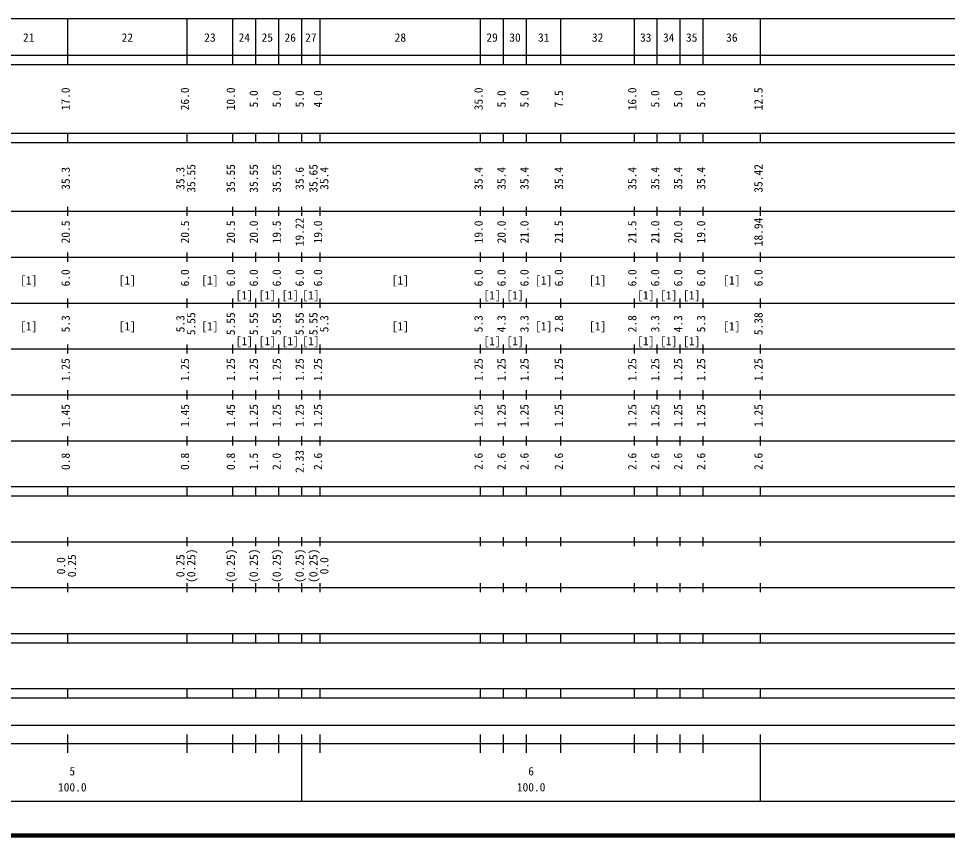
# Model space of a CAD drawing. Units: millimetres on the paper, enlarged 1000 times. Extents: x 40000 to 680000, y 20000 to 380000.
# Drawn here: x 306292 to 508736, y 20000 to 198000 of the extents above; entities that cross this region are included whole.
import ezdxf
from ezdxf.enums import TextEntityAlignment as Align

# ---------------------------------------------------------------- set-up
doc = ezdxf.new("R2010")
doc.units = ezdxf.units.MM
doc.header["$LTSCALE"] = 1000
doc.layers.add('M-TTL', color=2, linetype='Continuous', lineweight=140)
doc.layers.add('M-TTL-BAND', color=7, linetype='Continuous', lineweight=25)
doc.styles.add('ＭＳ ゴシック', font='')
doc.styles.get('ＭＳ ゴシック').set_extended_font_data('MS Gothic')

msp = doc.modelspace()

# ---------------------------------------------------------------- linework, layer by layer
at = {"layer": 'M-TTL'}
msp.add_line((40000, 20000), (680000, 20000), dxfattribs=at)
at = {"layer": 'M-TTL-BAND'}
for p, q in [((68000, 198000), (579000, 198000)), ((317000, 188000), (317000, 198000)), ((343000, 188000), (343000, 198000)), ((353000, 188000), (353000, 198000)), ((358000, 188000), (358000, 198000)), ((363000, 188000), (363000, 198000)), ((368000, 188000), (368000, 198000)), ((372000, 188000), (372000, 198000)), ((407000, 188000), (407000, 198000)), ((412000, 188000), (412000, 198000)), ((417000, 188000), (417000, 198000)), ((424500, 188000), (424500, 198000)), ((440500, 188000), (440500, 198000)), ((445500, 188000), (445500, 198000)), ((450500, 188000), (450500, 198000)), ((455500, 188000), (455500, 198000)), ((468000, 188000), (468000, 198000)), ((40000, 190000), (579000, 190000)), ((40000, 188000), (579000, 188000)), ((40000, 173000), (579000, 173000)), ((317000, 171000), (317000, 173000)), ((343000, 171000), (343000, 173000)), ((353000, 171000), (353000, 173000)), ((358000, 171000), (358000, 173000)), ((363000, 171000), (363000, 173000)), ((368000, 171000), (368000, 173000)), ((372000, 171000), (372000, 173000)), ((407000, 171000), (407000, 173000)), ((412000, 171000), (412000, 173000)), ((417000, 171000), (417000, 173000)), ((424500, 171000), (424500, 173000)), ((440500, 171000), (440500, 173000)), ((445500, 171000), (445500, 173000)), ((450500, 171000), (450500, 173000)), ((455500, 171000), (455500, 173000)), ((468000, 171000), (468000, 173000)), ((40000, 171000), (579000, 171000)), ((40000, 156000), (579000, 156000)), ((317000, 155000), (317000, 157000)), ((343000, 155000), (343000, 157000)), ((353000, 155000), (353000, 157000)), ((358000, 155000), (358000, 157000)), ((363000, 155000), (363000, 157000)), ((368000, 155000), (368000, 157000)), ((372000, 155000), (372000, 157000)), ((407000, 155000), (407000, 157000)), ((412000, 155000), (412000, 157000)), ((417000, 155000), (417000, 157000)), ((424500, 155000), (424500, 157000)), ((440500, 155000), (440500, 157000)), ((445500, 155000), (445500, 157000)), ((450500, 155000), (450500, 157000)), ((455500, 155000), (455500, 157000)), ((468000, 155000), (468000, 157000)), ((46000, 146000), (579000, 146000)), ((317000, 145000), (317000, 147000)), ((343000, 145000), (343000, 147000)), ((353000, 145000), (353000, 147000)), ((358000, 145000), (358000, 147000)), ((363000, 145000), (363000, 147000)), ((368000, 145000), (368000, 147000)), ((372000, 145000), (372000, 147000)), ((407000, 145000), (407000, 147000)), ((412000, 145000), (412000, 147000)), ((417000, 145000), (417000, 147000)), ((424500, 145000), (424500, 147000)), ((440500, 145000), (440500, 147000)), ((445500, 145000), (445500, 147000)), ((450500, 145000), (450500, 147000)), ((455500, 145000), (455500, 147000)), ((468000, 145000), (468000, 147000)), ((52000, 136000), (579000, 136000)), ((317000, 135000), (317000, 137000)), ((343000, 135000), (343000, 137000)), ((353000, 135000), (353000, 137000)), ((358000, 135000), (358000, 137000)), ((363000, 135000), (363000, 137000)), ((368000, 135000), (368000, 137000)), ((372000, 135000), (372000, 137000)), ((407000, 135000), (407000, 137000)), ((412000, 135000), (412000, 137000)), ((417000, 135000), (417000, 137000)), ((424500, 135000), (424500, 137000)), ((440500, 135000), (440500, 137000)), ((445500, 135000), (445500, 137000)), ((450500, 135000), (450500, 137000)), ((455500, 135000), (455500, 137000)), ((468000, 135000), (468000, 137000)), ((46000, 126000), (579000, 126000)), ((317000, 125000), (317000, 127000)), ((343000, 125000), (343000, 127000)), ((353000, 125000), (353000, 127000)), ((358000, 125000), (358000, 127000)), ((363000, 125000), (363000, 127000)), ((368000, 125000), (368000, 127000)), ((372000, 125000), (372000, 127000)), ((407000, 125000), (407000, 127000)), ((412000, 125000), (412000, 127000)), ((417000, 125000), (417000, 127000)), ((424500, 125000), (424500, 127000)), ((440500, 125000), (440500, 127000)), ((445500, 125000), (445500, 127000)), ((450500, 125000), (450500, 127000)), ((455500, 125000), (455500, 127000)), ((468000, 125000), (468000, 127000)), ((52000, 116000), (579000, 116000)), ((317000, 115000), (317000, 117000)), ((343000, 115000), (343000, 117000)), ((353000, 115000), (353000, 117000)), ((358000, 115000), (358000, 117000)), ((363000, 115000), (363000, 117000)), ((368000, 115000), (368000, 117000)), ((372000, 115000), (372000, 117000)), ((407000, 115000), (407000, 117000)), ((412000, 115000), (412000, 117000)), ((417000, 115000), (417000, 117000)), ((424500, 115000), (424500, 117000)), ((440500, 115000), (440500, 117000)), ((445500, 115000), (445500, 117000)), ((450500, 115000), (450500, 117000)), ((455500, 115000), (455500, 117000)), ((468000, 115000), (468000, 117000)), ((46000, 106000), (579000, 106000)), ((317000, 105000), (317000, 107000)), ((343000, 105000), (343000, 107000)), ((353000, 105000), (353000, 107000)), ((358000, 105000), (358000, 107000)), ((363000, 105000), (363000, 107000)), ((368000, 105000), (368000, 107000)), ((372000, 105000), (372000, 107000)), ((407000, 105000), (407000, 107000)), ((412000, 105000), (412000, 107000)), ((417000, 105000), (417000, 107000)), ((424500, 105000), (424500, 107000)), ((440500, 105000), (440500, 107000)), ((445500, 105000), (445500, 107000)), ((450500, 105000), (450500, 107000)), ((455500, 105000), (455500, 107000)), ((468000, 105000), (468000, 107000)), ((40000, 96000), (579000, 96000)), ((317000, 94000), (317000, 96000)), ((343000, 94000), (343000, 96000)), ((353000, 94000), (353000, 96000)), ((358000, 94000), (358000, 96000)), ((363000, 94000), (363000, 96000)), ((368000, 94000), (368000, 96000)), ((372000, 94000), (372000, 96000)), ((407000, 94000), (407000, 96000)), ((412000, 94000), (412000, 96000)), ((417000, 94000), (417000, 96000)), ((424500, 94000), (424500, 96000)), ((440500, 94000), (440500, 96000)), ((445500, 94000), (445500, 96000)), ((450500, 94000), (450500, 96000)), ((455500, 94000), (455500, 96000)), ((468000, 94000), (468000, 96000)), ((40000, 94000), (579000, 94000)), ((49000, 84000), (579000, 84000)), ((317000, 83000), (317000, 85000)), ((343000, 83000), (343000, 85000)), ((353000, 83000), (353000, 85000)), ((358000, 83000), (358000, 85000)), ((363000, 83000), (363000, 85000)), ((368000, 83000), (368000, 85000)), ((372000, 83000), (372000, 85000)), ((407000, 83000), (407000, 85000)), ((412000, 83000), (412000, 85000)), ((417000, 83000), (417000, 85000)), ((424500, 83000), (424500, 85000)), ((440500, 83000), (440500, 85000)), ((445500, 83000), (445500, 85000)), ((450500, 83000), (450500, 85000)), ((455500, 83000), (455500, 85000)), ((468000, 83000), (468000, 85000)), ((317000, 73000), (317000, 75000)), ((343000, 73000), (343000, 75000)), ((353000, 73000), (353000, 75000)), ((358000, 73000), (358000, 75000)), ((363000, 73000), (363000, 75000)), ((368000, 73000), (368000, 75000)), ((372000, 73000), (372000, 75000)), ((407000, 73000), (407000, 75000)), ((412000, 73000), (412000, 75000)), ((417000, 73000), (417000, 75000)), ((424500, 73000), (424500, 75000)), ((440500, 73000), (440500, 75000)), ((445500, 73000), (445500, 75000)), ((450500, 73000), (450500, 75000)), ((455500, 73000), (455500, 75000)), ((468000, 73000), (468000, 75000)), ((40000, 74000), (579000, 74000)), ((40000, 64000), (579000, 64000)), ((317000, 62000), (317000, 64000)), ((343000, 62000), (343000, 64000)), ((353000, 62000), (353000, 64000)), ((358000, 62000), (358000, 64000)), ((363000, 62000), (363000, 64000)), ((368000, 62000), (368000, 64000)), ((372000, 62000), (372000, 64000)), ((407000, 62000), (407000, 64000)), ((412000, 62000), (412000, 64000)), ((417000, 62000), (417000, 64000)), ((424500, 62000), (424500, 64000)), ((440500, 62000), (440500, 64000)), ((445500, 62000), (445500, 64000)), ((450500, 62000), (450500, 64000)), ((455500, 62000), (455500, 64000)), ((468000, 62000), (468000, 64000)), ((40000, 62000), (579000, 62000)), ((40000, 52000), (579000, 52000)), ((317000, 50000), (317000, 52000)), ((343000, 50000), (343000, 52000)), ((353000, 50000), (353000, 52000)), ((358000, 50000), (358000, 52000)), ((363000, 50000), (363000, 52000)), ((368000, 50000), (368000, 52000)), ((372000, 50000), (372000, 52000)), ((407000, 50000), (407000, 52000)), ((412000, 50000), (412000, 52000)), ((417000, 50000), (417000, 52000)), ((424500, 50000), (424500, 52000)), ((440500, 50000), (440500, 52000)), ((445500, 50000), (445500, 52000)), ((450500, 50000), (450500, 52000)), ((455500, 50000), (455500, 52000)), ((468000, 50000), (468000, 52000)), ((40000, 50000), (579000, 50000)), ((71000, 44000), (565000, 44000)), ((317000, 38000), (317000, 42000)), ((343000, 38000), (343000, 42000)), ((353000, 38000), (353000, 42000)), ((358000, 38000), (358000, 42000)), ((363000, 38000), (363000, 42000)), ((368000, 27500), (368000, 42000)), ((372000, 38000), (372000, 42000)), ((407000, 38000), (407000, 42000)), ((412000, 38000), (412000, 42000)), ((417000, 38000), (417000, 42000)), ((424500, 38000), (424500, 42000)), ((440500, 38000), (440500, 42000)), ((445500, 38000), (445500, 42000)), ((450500, 38000), (450500, 42000)), ((455500, 38000), (455500, 42000)), ((468000, 27500), (468000, 42000)), ((40000, 40000), (579000, 40000)), ((68000, 27500), (579000, 27500))]:
    msp.add_line(p, q, dxfattribs=at)

# ---------------------------------------------------------------- texts
at = {"layer": 'M-TTL-BAND', "style": 'ＭＳ ゴシック'}
for s, p in [('21', (308500, 192405)), ('22', (330000, 192405)), ('23', (348000, 192405)), ('24', (355500, 192405)), ('25', (360500, 192405)), ('26', (365500, 192405)), ('27', (370000, 192405)), ('28', (389500, 192405)), ('29', (409500, 192405)), ('30', (414500, 192405)), ('31', (420750, 192405)), ('32', (432500, 192405)), ('33', (443000, 192405)), ('34', (448000, 192405)), ('35', (453000, 192405)), ('36', (461750, 192405)), ('[1]', (308500, 139500)), ('[1]', (330000, 139500)), ('[1]', (348000, 139500)), ('[1]', (389500, 139500)), ('[1]', (420750, 139500)), ('[1]', (432500, 139500)), ('[1]', (461750, 139500)), ('[1]', (355500, 136243)), ('[1]', (360500, 136243)), ('[1]', (365500, 136243)), ('[1]', (370000, 136243)), ('[1]', (409500, 136243)), ('[1]', (414500, 136243)), ('[1]', (443000, 136243)), ('[1]', (448000, 136243)), ('[1]', (453000, 136243)), ('[1]', (308500, 129500)), ('[1]', (330000, 129500)), ('[1]', (348000, 129500)), ('[1]', (389500, 129500)), ('[1]', (420750, 129500)), ('[1]', (432500, 129500)), ('[1]', (461750, 129500)), ('[1]', (355500, 126243)), ('[1]', (360500, 126243)), ('[1]', (365500, 126243)), ('[1]', (370000, 126243)), ('[1]', (409500, 126243)), ('[1]', (414500, 126243)), ('[1]', (443000, 126243)), ('[1]', (448000, 126243)), ('[1]', (453000, 126243)), ('5', (318000, 32523)), ('6', (418000, 32523)), ('100.0', (318000, 29033)), ('100.0', (418000, 29033))]:
    msp.add_text(s, height=1833, dxfattribs=at).set_placement(p, align=Align.BOTTOM_CENTER)
for s, p in [('17.0', (318000, 180500)), ('26.0', (344000, 180500)), ('10.0', (354000, 180500)), ('5.0', (359000, 180500)), ('5.0', (364000, 180500)), ('5.0', (369000, 180500)), ('4.0', (373000, 180500)), ('35.0', (408000, 180500)), ('5.0', (413000, 180500)), ('5.0', (418000, 180500)), ('7.5', (425500, 180500)), ('16.0', (441500, 180500)), ('5.0', (446500, 180500)), ('5.0', (451500, 180500)), ('5.0', (456500, 180500)), ('12.5', (469000, 180500)), ('35.55', (345370, 163174)), ('35.55', (354000, 163174)), ('35.55', (359000, 163174)), ('35.55', (364000, 163174)), ('35.65', (372000, 163174)), ('35.42', (469000, 163174)), ('35.3', (318009, 163174)), ('35.3', (343000, 163174)), ('35.6', (369000, 163174)), ('35.4', (374370, 163174)), ('35.4', (408000, 163174)), ('35.4', (413000, 163174)), ('35.4', (418000, 163174)), ('35.4', (425500, 163174)), ('35.4', (441500, 163174)), ('35.4', (446500, 163174)), ('35.4', (451500, 163174)), ('35.4', (456500, 163174)), ('20.0', (359000, 151500)), ('19.22', (369000, 151500)), ('19.0', (373000, 151500)), ('19.0', (408000, 151500)), ('20.0', (413000, 151500)), ('21.0', (418000, 151500)), ('21.0', (446500, 151500)), ('20.0', (451500, 151500)), ('19.0', (456500, 151500)), ('18.94', (469000, 151500)), ('20.5', (318000, 151500)), ('20.5', (344000, 151500)), ('20.5', (354000, 151500)), ('19.5', (364000, 151500)), ('21.5', (425500, 151500)), ('21.5', (441500, 151500)), ('6.0', (318000, 141500)), ('6.0', (344000, 141500)), ('6.0', (354000, 141500)), ('6.0', (359000, 141500)), ('6.0', (364000, 141500)), ('6.0', (369000, 141500)), ('6.0', (373000, 141500)), ('6.0', (408000, 141500)), ('6.0', (413000, 141500)), ('6.0', (418000, 141500)), ('6.0', (425500, 141500)), ('6.0', (441500, 141500)), ('6.0', (446500, 141500)), ('6.0', (451500, 141500)), ('6.0', (456500, 141500)), ('6.0', (469000, 141500)), ('5.55', (345370, 131500)), ('5.55', (354000, 131500)), ('5.55', (359000, 131500)), ('5.55', (364000, 131500)), ('5.55', (369000, 131500)), ('5.55', (372000, 131500)), ('5.38', (469000, 131500)), ('5.3', (318000, 131500)), ('5.3', (343000, 131500)), ('5.3', (374370, 131500)), ('5.3', (408000, 131500)), ('4.3', (413000, 131500)), ('3.3', (418000, 131500)), ('2.8', (425500, 131500)), ('2.8', (441500, 131500)), ('3.3', (446500, 131500)), ('4.3', (451500, 131500)), ('5.3', (456500, 131500)), ('1.25', (318000, 121500)), ('1.25', (344000, 121500)), ('1.25', (354000, 121500)), ('1.25', (359000, 121500)), ('1.25', (364000, 121500)), ('1.25', (369000, 121500)), ('1.25', (373000, 121500)), ('1.25', (408000, 121500)), ('1.25', (413000, 121500)), ('1.25', (418000, 121500)), ('1.25', (425500, 121500)), ('1.25', (441500, 121500)), ('1.25', (446500, 121500)), ('1.25', (451500, 121500)), ('1.25', (456500, 121500)), ('1.25', (469000, 121500)), ('1.45', (318000, 111500)), ('1.45', (344000, 111500)), ('1.45', (354000, 111500)), ('1.25', (359000, 111500)), ('1.25', (364000, 111500)), ('1.25', (369000, 111500)), ('1.25', (373000, 111500)), ('1.25', (408000, 111500)), ('1.25', (413000, 111500)), ('1.25', (418000, 111500)), ('1.25', (425500, 111500)), ('1.25', (441500, 111500)), ('1.25', (446500, 111500)), ('1.25', (451500, 111500)), ('1.25', (456500, 111500)), ('1.25', (469000, 111500)), ('2.33', (369000, 101500)), ('0.8', (318009, 101500)), ('0.8', (344000, 101500)), ('0.8', (354000, 101500)), ('1.5', (359000, 101500)), ('2.0', (364000, 101500)), ('2.6', (373000, 101500)), ('2.6', (408000, 101500)), ('2.6', (413000, 101500)), ('2.6', (418000, 101500)), ('2.6', (425500, 101500)), ('2.6', (441500, 101500)), ('2.6', (446500, 101500)), ('2.6', (451500, 101500)), ('2.6', (456500, 101500)), ('2.6', (469000, 101500)), ('0.25', (319370, 78764)), ('0.25', (343000, 78764)), ('(0.25)', (345370, 78764)), ('(0.25)', (354000, 78764)), ('(0.25)', (359000, 78764)), ('(0.25)', (364000, 78764)), ('(0.25)', (369000, 78764)), ('(0.25)', (372000, 78764)), ('0.0', (317000, 78764)), ('0.0', (374370, 78764))]:
    msp.add_text(s, height=1833, rotation=90, dxfattribs=at).set_placement(p, align=Align.BOTTOM_CENTER)

doc.saveas('drawing.dxf')
